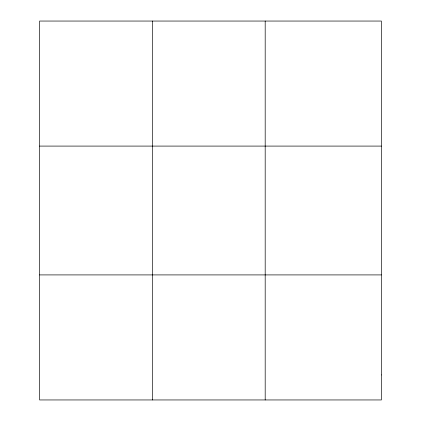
<?xml version="1.0" encoding="UTF-8"?>
<svg xmlns="http://www.w3.org/2000/svg" width="421" height="421" viewBox="0 0 421 421"><rect width="100%" height="100%" fill="white"/><g stroke="black" fill="none" stroke-linecap="round" stroke-linejoin="round"><path stroke-width="0.63" d="M152.397 21.05L152.397 399.95M265.188 21.05L265.188 399.95M39.606 146.087L381.394 146.087M39.606 274.913L381.394 274.913M381.394 374.943L381.394 399.95L39.606 399.95L39.606 21.05L381.394 21.05L381.394 374.943"/></g></svg>
